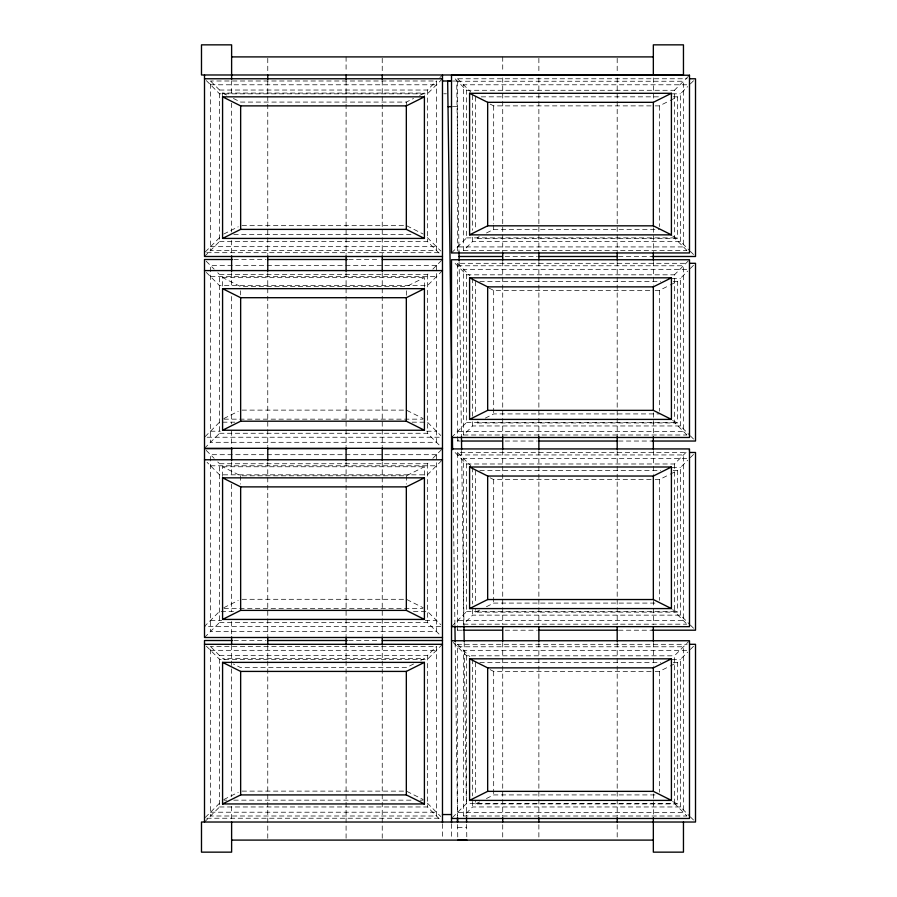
<?xml version="1.0" encoding="UTF-8"?>
<svg xmlns="http://www.w3.org/2000/svg" width="897" height="897" viewBox="0 0 897 897"><rect width="100%" height="100%" fill="white"/><g stroke="black" fill="none" stroke-linecap="round" stroke-linejoin="round"><path stroke-width="0.67" stroke-dasharray="4.49 3.36" d="M219.563 237.638L204.505 252.696L441.077 252.696M204.505 256.497L219.563 241.439L219.563 90.036L210.526 80.999L210.526 250.476L436.447 250.476L436.447 80.999L210.526 80.999M219.563 90.036L427.409 90.036L436.447 80.999M439.889 77.557L442.479 74.978M442.479 78.768L427.409 93.826L219.563 93.826L206.22 80.495M204.505 448.321L219.563 433.262L219.563 274.572L217.758 272.766M219.563 274.572L427.409 274.572L429.226 272.766M432.836 269.145L442.479 259.502M451.516 252.943L466.575 237.884L466.575 90.283L453.232 76.94M442.479 270.591L427.409 285.65L219.563 285.65L206.22 272.318M686.698 84.789L463.558 84.789L463.558 250.476L472.596 241.439L680.453 241.439L689.49 250.476M686.9 250.364L674.421 237.884L674.421 90.283L688.627 76.077M680.453 241.439L680.453 93.826L687.674 86.605M690.342 83.937L693.785 80.495M204.505 637.498L219.563 622.428L219.563 463.738L217.758 461.933M451.516 437.478L466.575 422.42L466.575 274.818L453.232 261.476M219.563 463.738L427.409 463.738L429.226 461.933M432.836 458.322L442.479 448.679M460.34 441.032L457.537 441.032L459.253 439.306M686.698 269.324L463.558 269.324L463.558 435L472.596 425.963L680.453 425.963L689.49 435M441.616 460.632L427.409 474.827L219.563 474.827L207.084 462.347M686.9 434.899L674.421 422.42L674.421 274.818L688.627 260.612M680.453 425.963L680.453 278.362L687.674 271.129M690.342 268.472L693.785 265.03M219.563 803.174L204.505 818.232L441.077 818.232M204.505 822.022L219.563 806.964L219.563 655.561L210.526 646.524L210.526 816.001L436.447 816.001L436.447 646.524L210.526 646.524M451.516 626.655L466.575 611.597L466.575 463.984L453.232 450.653M219.563 655.561L427.409 655.561L436.447 646.524M442.479 644.304L427.409 659.362L219.563 659.362L206.22 646.019M461.742 630.199L457.537 630.199L460.116 627.62M686.698 458.502L463.558 458.502L463.558 624.177L472.596 615.14L680.453 615.14L689.49 624.177M466.575 463.984L674.421 463.984L688.627 449.789M680.453 615.14L680.453 467.539L687.674 460.307M690.342 457.638L693.785 454.196M452.368 817.616L466.575 803.42L674.421 803.42L686.9 815.9M686.698 650.325L463.558 650.325L463.558 816.001L472.596 806.964L680.453 806.964L689.49 816.001M674.421 803.42L674.421 655.808L688.627 641.613M680.453 806.964L680.453 659.362L687.674 652.13M690.342 649.462L693.785 646.019M233.422 98.468L240.654 102.079L406.33 102.079L413.562 98.468M419.583 95.452L424.404 93.053L424.404 95.822M223.779 234.027L238.243 226.795M655.18 105.88L659.362 105.88L669.005 101.058M670.205 100.453L677.437 96.842L677.437 238.423L475.612 238.423L479.222 236.617M486.454 232.996L493.686 229.385L659.362 229.385M424.404 287.298L424.404 277.577L406.33 286.614L240.654 286.614L222.579 277.577L222.579 287.298M223.779 418.563L238.243 411.331M655.18 290.415L659.362 290.415L669.005 285.594M670.205 284.988L677.437 281.378L677.437 422.958L475.612 422.958L478.023 421.747M485.255 418.137L493.686 413.921L659.362 413.921M222.579 476.475L222.579 466.754L240.654 475.791L406.33 475.791L424.404 466.754L424.404 476.475M223.779 607.729L238.243 600.497M655.18 479.592L659.362 479.592L669.005 474.771M670.205 474.165L677.437 470.555L677.437 612.124L475.612 612.124L475.612 609.355M475.612 612.124L480.433 609.725M486.454 606.708L493.686 603.087L657.972 603.087M413.562 664.004L406.33 667.615L240.654 667.615L233.422 664.004M420.783 660.383L424.404 658.577L222.579 658.577L226.19 660.383M223.779 799.552L238.243 792.32M655.18 671.416L659.362 671.416L669.005 666.594M670.205 665.989L677.437 662.378L677.437 803.947L475.612 803.947L475.612 801.178M475.612 803.947L480.433 801.548M486.454 798.532L493.686 794.921L657.972 794.921M452.839 81.055L456.708 80.999L458.984 251.81M453.176 106.608L457.055 106.564M457.627 827.382L466.664 827.258M457.537 250.902L457.537 78.768L687.113 78.768M457.537 81.246L683.458 81.246L683.458 246.922L457.537 246.922M210.526 84.789L436.447 84.789M466.575 90.283L674.421 90.283M222.579 95.822L222.579 93.053L424.404 93.053M443.768 93.781L446.347 93.781M672.077 93.826L680.453 93.826M481.218 96.842L659.217 96.842M673.232 96.842L677.437 96.842M490.065 104.074L493.686 105.88L653.79 105.88M242.044 225.584L406.33 225.584L423.193 234.027M233.792 234.622L413.192 234.622M466.575 237.884L674.421 237.884M219.563 241.439L427.409 241.439L440.752 254.77M210.526 246.675L436.447 246.675M463.558 250.476L686.698 250.476M505.134 256.497L537.325 256.497M618.515 256.497L652.119 256.497M233.904 259.502L266.095 259.502M348.686 259.502L379.487 259.502M457.537 441.032L457.537 263.303L687.113 263.303M457.537 265.781L683.458 265.781L683.458 431.457L457.537 431.457M466.575 274.818L674.421 274.818M210.526 276.612L436.447 276.612M222.579 277.577L424.404 277.577M672.077 278.362L680.453 278.362M479.817 281.378L660.618 281.378M673.232 281.378L677.437 281.378M488.865 288.004L493.686 290.415L653.79 290.415M242.044 410.12L406.33 410.12L423.193 418.563M223.981 419.157L423.003 419.157M234.913 422.173L219.563 422.173L204.505 437.231L441.077 437.231M412.071 422.173L427.409 422.173L440.752 435.516M466.575 422.42L674.421 422.42M210.526 431.21L220.292 431.21M426.692 431.21L436.447 431.21M219.563 433.262L427.409 433.262L440.752 446.594M463.558 435L686.698 435M505.134 441.032L537.325 441.032M618.515 441.032L652.119 441.032M457.537 630.199L457.537 452.48L687.113 452.48M457.537 454.947L683.458 454.947L683.458 620.634L457.537 620.634M210.526 465.79L436.447 465.79M222.579 466.754L424.404 466.754M672.077 467.539L680.453 467.539M479.817 470.555L660.618 470.555M673.232 470.555L677.437 470.555M490.065 477.776L493.686 479.592L653.79 479.592M242.044 599.297L406.33 599.297L423.193 607.729M223.981 608.334L423.003 608.334M233.512 611.35L219.563 611.35L204.505 626.409L441.077 626.409M413.461 611.35L427.409 611.35L440.752 624.682M466.575 611.597L674.421 611.597L686.9 624.077M210.526 620.388L221.682 620.388M425.29 620.388L436.447 620.388M219.563 622.428L427.409 622.428L440.752 635.771M463.558 624.177L686.698 624.177M505.134 630.199L537.325 630.199M618.515 630.199L652.119 630.199M233.904 640.503L266.095 640.503M348.686 640.503L379.487 640.503M455.16 642.566L457.481 816.36L457.537 644.304L687.113 644.304M457.537 646.782L683.458 646.782L683.458 812.458L457.537 812.458M210.526 650.325L436.447 650.325M453.232 642.476L466.575 655.808L674.421 655.808M672.077 659.362L680.453 659.362M479.817 662.378L660.618 662.378M673.232 662.378L677.437 662.378M490.065 669.599L493.686 671.416L653.79 671.416M242.044 791.12L406.33 791.12L423.193 799.552M223.981 800.158L226.784 800.158M233.792 800.158L413.192 800.158M420.2 800.158L423.003 800.158M219.563 806.964L427.409 806.964L440.752 820.307M210.526 812.211L436.447 812.211M463.558 816.001L686.698 816.001M672.615 236.012L677.437 238.423M222.579 93.053L227.401 95.452M672.615 420.547L677.437 422.958M672.615 609.725L677.437 612.124M672.615 801.548L677.437 803.947M690.342 251.328L693.785 254.77M457.537 78.768L470.79 92.021M690.342 435.864L693.785 439.306M457.537 263.303L469.882 275.648M427.409 237.638L440.752 250.981M690.342 625.041L693.785 628.483M457.537 452.48L470.79 465.734M206.22 261.229L214.148 269.145M690.342 816.864L693.785 820.307M457.537 644.304L469.882 656.649M206.22 450.406L214.148 458.322M427.409 803.174L440.752 816.505M459.118 261.621L461.45 436.626M461.641 450.63L463.962 624.469M464.198 642.443L466.518 816.236M466.631 824.455L466.832 840.041M452.974 478.751L454.925 624.592M457.593 824.578L457.784 838.886M674.421 463.984L674.421 611.597M659.362 105.88L659.362 226.605M659.362 290.415L659.362 411.14M659.362 479.592L659.362 600.317M659.362 671.416L659.362 792.141M653.341 77.916L653.341 100.329M653.341 227.827L653.341 251.653M653.341 261.453L653.341 285.28M653.341 412.777L653.341 436.592M653.341 450.597L653.341 474.423M653.341 600.519L653.341 624.334M653.341 642.544L653.341 666.37M653.341 793.867L653.341 816.281M617.192 58.305L617.192 72.309M617.192 77.916L617.192 251.653M617.192 261.453L617.192 436.592M617.192 450.597L617.192 624.334M617.192 642.544L617.192 816.281M617.192 824.691L617.192 838.695M538.873 58.305L538.873 72.309M538.873 77.916L538.873 251.653M538.873 261.453L538.873 436.592M538.873 450.597L538.873 624.334M538.873 642.544L538.873 816.281M538.873 824.691L538.873 840.097M502.724 56.903L502.724 72.309M502.724 77.916L502.724 251.653M502.724 261.453L502.724 436.592M502.724 450.597L502.724 624.334M502.724 642.544L502.724 816.281M502.724 824.691L502.724 838.695M493.686 105.88L493.686 223.835M493.686 225.225L493.686 229.385M493.686 290.415L493.686 413.921M493.686 479.592L493.686 603.087M493.686 671.416L493.686 794.921M475.612 96.842L475.612 228.701M475.612 281.378L475.612 413.237M475.612 470.555L475.612 603.804M475.612 662.378L475.612 795.628M472.596 95.228L472.596 230.294M472.596 237.257L472.596 241.439M472.596 278.362L472.596 416.219M472.596 421.792L472.596 425.963M472.596 467.539L472.596 604.006M472.596 609.568L472.596 615.14M472.596 659.362L472.596 795.83M472.596 801.391L472.596 806.964M466.575 655.808L466.575 803.42M451.516 823.962L451.516 838.751M442.479 823.962L442.479 838.751M427.409 90.036L427.409 241.439M427.409 274.572L427.409 433.262M427.409 463.738L427.409 622.428M427.409 655.561L427.409 806.964M406.33 102.079L406.33 104.859M406.33 290.785L406.33 296.335M406.33 475.791L406.33 484.122M382.234 58.305L382.234 72.309M382.234 80.719L382.234 254.456M382.234 272.666L382.234 446.403M382.234 461.809L382.234 635.547M382.234 645.347L382.234 840.097M346.085 56.903L346.085 72.309M346.085 80.719L346.085 254.456M346.085 272.666L346.085 446.403M346.085 461.809L346.085 635.547M346.085 645.347L346.085 838.695M267.766 58.305L267.766 72.309M267.766 80.719L267.766 254.456M267.766 272.666L267.766 446.403M267.766 461.809L267.766 635.547M267.766 645.347L267.766 838.695M240.654 290.785L240.654 294.945M240.654 475.791L240.654 484.122M231.617 80.719L231.617 94.723M231.617 103.133L231.617 232.031M231.617 240.441L231.617 254.456M231.617 272.666L231.617 286.681M231.617 296.481L231.617 423.978M231.617 430.986L231.617 446.403M231.617 461.809L231.617 477.226M231.617 484.223L231.617 611.72M231.617 621.531L231.617 635.547M231.617 645.347L231.617 796.671M231.617 806.47L231.617 820.486M436.447 265.534L210.526 265.534L210.526 442.299L436.447 442.299L436.447 265.534M436.447 454.701L210.526 454.701L210.526 631.466L436.447 631.466L436.447 454.701"/><path stroke-width="1.35" d="M231.617 74.978L231.617 44.85L201.489 44.85L201.489 74.978L683.458 74.978L683.458 44.85L653.341 44.85L653.341 74.978M222.579 96.842L240.654 105.88L406.33 105.88L424.404 96.842L424.404 238.423L222.579 238.423L222.579 96.842L424.404 96.842M222.579 238.423L240.654 229.385L406.33 229.385L424.404 238.423M469.591 93.299L487.665 102.325L653.341 102.325L671.416 93.299L671.416 234.868L469.591 234.868L469.591 93.299L671.416 93.299M469.591 234.868L487.665 225.831L653.341 225.831L671.416 234.868M222.579 288.666L240.654 297.703L406.33 297.703L424.404 288.666L424.404 430.246L222.579 430.246L222.579 288.666L424.404 288.666M222.579 430.246L240.654 421.209L406.33 421.209L424.404 430.246M469.591 277.823L487.665 286.861L653.341 286.861L671.416 277.823L671.416 419.404L469.591 419.404L469.591 277.823L671.416 277.823M469.591 419.404L487.665 410.366L653.341 410.366L671.416 419.404M222.579 477.843L240.654 486.88L406.33 486.88L424.404 477.843L424.404 619.423L222.579 619.423L222.579 477.843L424.404 477.843M222.579 619.423L240.654 610.386L406.33 610.386L424.404 619.423M469.591 467.001L487.665 476.038L653.341 476.038L671.416 467.001L671.416 608.581L469.591 608.581L469.591 467.001L671.416 467.001M469.591 608.581L487.665 599.544L653.341 599.544L671.416 608.581M222.579 662.378L240.654 671.416L406.33 671.416L424.404 662.378L424.404 803.947L222.579 803.947L222.579 662.378L424.404 662.378M222.579 803.947L240.654 794.921L406.33 794.921L424.404 803.947M469.591 658.824L487.665 667.861L653.341 667.861L671.416 658.824L671.416 800.404L469.591 800.404L469.591 658.824L671.416 658.824M469.591 800.404L487.665 791.367L653.341 791.367L671.416 800.404M451.55 81.066L447.67 81.122L451.64 378.231M448.018 106.676L451.886 106.631M457.795 840.153L466.832 840.041M231.617 56.903L653.341 56.903M204.505 78.768L442.479 78.768M689.905 78.768L695.511 78.768L695.511 256.497L652.119 256.497M442.479 80.999L451.516 80.999M442.479 256.497L204.505 256.497L204.505 74.978M458.939 256.497L502.331 256.497M538.727 256.497L617.114 256.497M232.502 259.502L204.505 259.502L204.505 448.321L442.479 448.321M267.497 259.502L347.285 259.502M382.279 259.502L442.479 259.502M689.905 263.303L695.511 263.303L695.511 441.032L652.119 441.032M204.505 270.591L442.479 270.591M451.516 437.478L689.49 437.478L689.49 259.749L451.516 259.749L451.516 822.616M461.742 441.032L502.331 441.032M538.727 441.032L617.114 441.032M232.502 448.679L204.505 448.679L204.505 637.498L442.479 637.498M267.497 448.679L347.285 448.679M382.279 448.679L442.479 448.679M451.516 448.926L689.49 448.926L689.49 626.655L451.516 626.655M689.905 452.48L695.511 452.48L695.511 630.199L652.119 630.199M204.505 459.769L442.479 459.769M463.132 630.199L502.331 630.199M538.727 630.199L617.114 630.199M232.502 640.503L204.505 640.503L204.505 822.022M267.497 640.503L347.285 640.503M382.279 640.503L442.479 640.503M451.516 640.75L689.49 640.75L689.49 818.479L451.516 818.479M204.505 644.304L442.479 644.304M689.905 644.304L695.511 644.304L695.511 822.022L201.489 822.022L201.489 852.15L231.617 852.15L231.617 822.022M442.479 814.543L451.516 814.543M231.617 840.097L653.341 840.097M458.984 251.81L459.107 260.534M461.45 436.626L461.63 449.498M463.973 625.871L464.186 641.277M466.53 817.459L466.586 821.843M452.413 436.749L452.593 449.621M454.936 625.994L455.149 641.389M457.492 817.582L457.56 821.966M683.458 822.022L683.458 852.15L653.341 852.15L653.341 817.683M653.341 102.325L653.341 225.831M653.341 253.055L653.341 260.052M653.341 286.861L653.341 410.366M653.341 436.592L653.341 449.195M653.341 476.038L653.341 599.544M653.341 627.138L653.341 641.153M653.341 667.861L653.341 791.367M617.192 253.055L617.192 260.052M617.192 436.592L617.192 449.195M617.192 627.138L617.192 641.153M617.192 817.683L617.192 821.887M538.873 253.055L538.873 260.052M538.873 436.592L538.873 449.195M538.873 627.138L538.873 641.153M538.873 817.683L538.873 821.887M502.724 253.055L502.724 260.052M502.724 436.592L502.724 449.195M502.724 627.138L502.724 641.153M502.724 817.683L502.724 821.887M487.665 102.325L487.665 225.831M487.665 286.861L487.665 410.366M487.665 476.038L487.665 599.544M487.665 667.861L487.665 791.367M457.537 817.829L457.537 822.022M442.479 74.978L442.479 822.616M406.33 105.88L406.33 229.385M406.33 297.703L406.33 421.209M406.33 486.88L406.33 610.386M406.33 671.416L406.33 794.921M382.234 75.113L382.234 79.317M382.234 255.847L382.234 271.264M382.234 447.805L382.234 460.408M382.234 636.948L382.234 643.945M346.085 75.113L346.085 79.317M346.085 255.847L346.085 271.264M346.085 447.805L346.085 460.408M346.085 636.948L346.085 643.945M267.766 75.113L267.766 79.317M267.766 255.847L267.766 271.264M267.766 447.805L267.766 460.408M267.766 636.948L267.766 643.945M240.654 105.88L240.654 229.385M240.654 297.703L240.654 421.209M240.654 486.88L240.654 610.386M240.654 671.416L240.654 794.921M231.617 75.113L231.617 79.317M231.617 255.847L231.617 271.264M231.617 447.805L231.617 460.408M231.617 636.948L231.617 643.945M689.49 75.225L451.516 75.225L451.516 252.943L689.49 252.943L689.49 75.225"/></g></svg>
